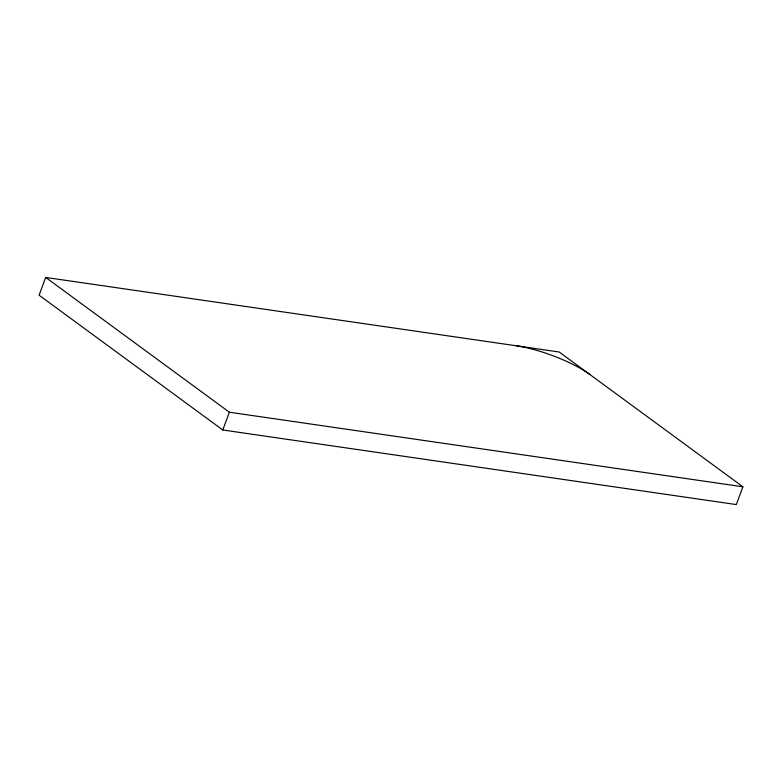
<?xml version="1.0" encoding="UTF-8"?>
<svg xmlns="http://www.w3.org/2000/svg" width="782" height="782" viewBox="0 0 782 782"><rect width="100%" height="100%" fill="white"/><g stroke="black" fill="none" stroke-linecap="round" stroke-linejoin="round"><path stroke-width="1.17" d="M45.679 277.424L39.1 295.205L222.792 429.983L736.321 504.576L742.9 486.795L559.208 352.017L45.679 277.424L229.361 412.212L742.9 486.795M222.792 429.983L229.361 412.212M516.413 345.8A55.874 13.802 20.3 0 1 589.823 374.48"/></g></svg>
